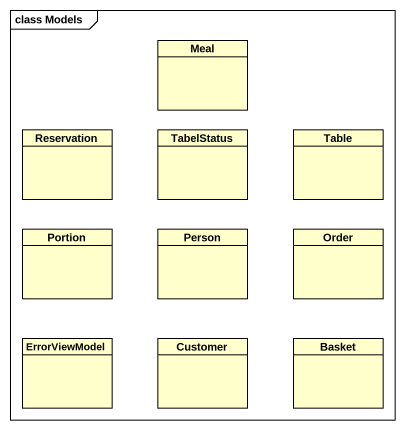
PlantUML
@startuml
mainframe class Models
hide circle
hide empty members
class Meal
class Reservation
class TabelStatus
class Table
class Portion
class "Person" as Person_
class Order
class ErrorViewModel
class Customer
class Basket
@enduml
